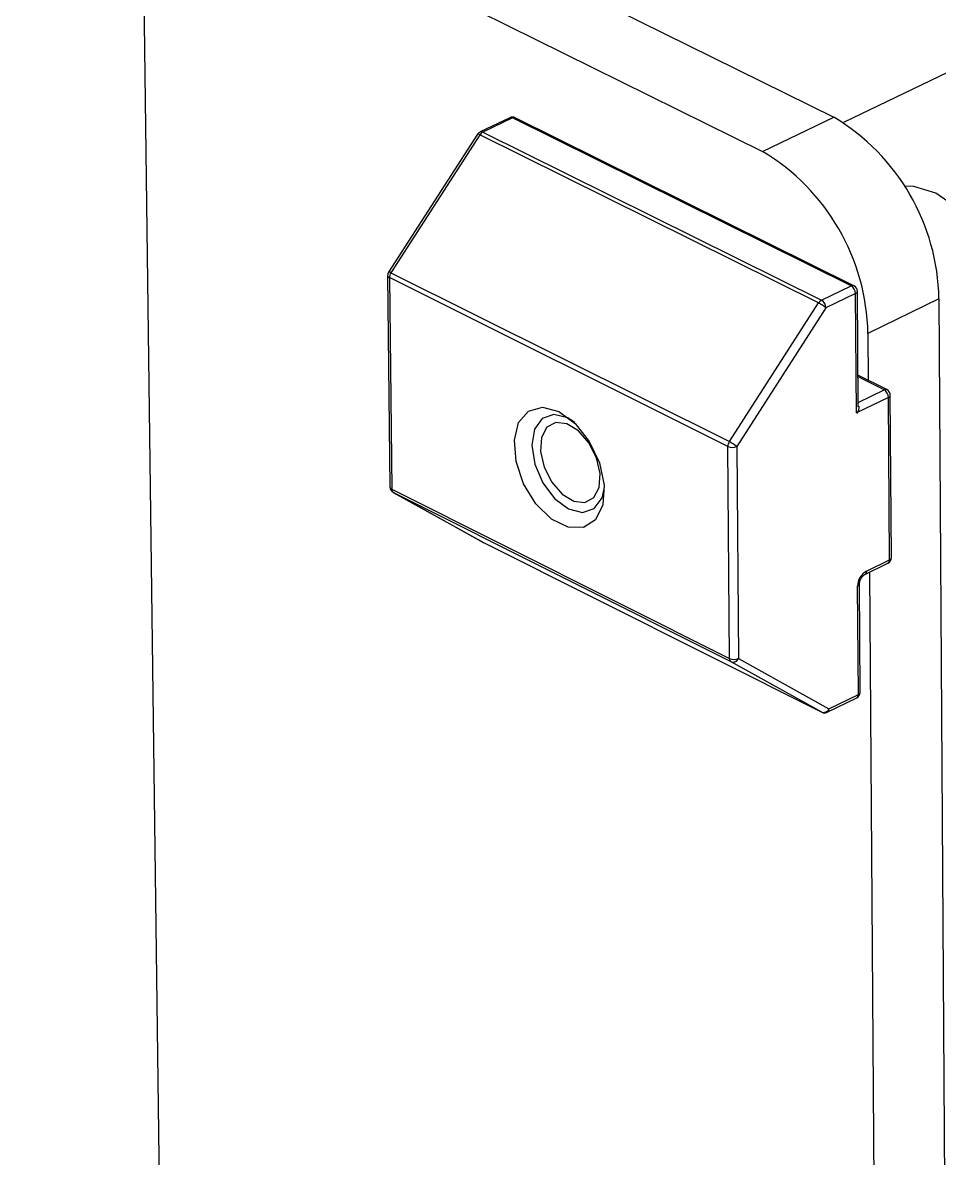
# Model space of a CAD drawing. Header units: millimetres. Extents: x 0 to 279, y 0 to 216.
# Drawn here: x 66.58 to 74.49, y 76.99 to 86.79 of the extents above; entities that cross this region are included whole.
import ezdxf

# ---------------------------------------------------------------- set-up
doc = ezdxf.new("R2010")
doc.units = ezdxf.units.MM

msp = doc.modelspace()

# ---------------------------------------------------------------- linework, layer by layer
at = {"color": 7, "linetype": 'Continuous', "lineweight": 25}
for p, q in [((66.5844, 88.8383), (72.9704, 85.6797)), ((68.7767, 88.3496), (73.584, 85.9761)), ((67.9334, 63.9698), (67.6302, 87.2122)), ((70.7874, 85.9715), (70.5324, 85.8488)), ((70.8102, 85.9699), (70.5552, 85.8473)), ((73.7338, 84.5204), (70.8102, 85.9699)), ((73.7581, 84.5217), (70.8344, 85.9712)), ((72.9704, 85.6797), (73.584, 85.9761)), ((70.5106, 85.8296), (69.7423, 84.6391)), ((70.5552, 85.8473), (73.4788, 84.3967)), ((70.5301, 85.8237), (69.7618, 84.6332)), ((73.4537, 84.373), (70.5301, 85.8237)), ((69.7338, 84.6095), (69.7539, 82.7862)), ((72.6699, 83.1348), (69.7489, 84.5915)), ((69.7489, 84.5915), (69.7689, 82.7681)), ((69.7618, 84.6332), (72.683, 83.1768)), ((73.4788, 84.3967), (73.7338, 84.5204)), ((73.7718, 84.4549), (73.5168, 84.3311)), ((73.7791, 83.4241), (73.7718, 84.4549)), ((73.795, 83.4767), (73.788, 84.4739)), ((72.683, 83.1768), (73.4537, 84.373)), ((74.492, 84.4088), (73.8791, 84.1109)), ((74.492, 84.4088), (74.6403, 61.0368)), ((73.5168, 84.3311), (72.7461, 83.1348)), ((73.8791, 84.1109), (73.8819, 83.705)), ((74.0419, 83.6255), (73.7931, 83.7492)), ((74.0812, 82.176), (74.0717, 83.5778)), ((74.0556, 83.5587), (73.7791, 83.4241)), ((74.0651, 82.1569), (74.0556, 83.5587)), ((72.6848, 81.3061), (72.6699, 83.1348)), ((72.7461, 83.1348), (72.7609, 81.3061)), ((69.7689, 82.7681), (72.6848, 81.3061)), ((69.7814, 82.74), (70.5649, 82.3044)), ((69.7814, 82.74), (69.7826, 82.7393)), ((72.6984, 81.2772), (69.7826, 82.7393)), ((69.7826, 82.7393), (70.5661, 82.3038)), ((70.5661, 82.3038), (73.4797, 80.8426)), ((70.5669, 82.3033), (73.4805, 80.8422)), ((73.8517, 82.0299), (74.0511, 82.1274)), ((73.8657, 82.0594), (74.0651, 82.1569)), ((73.8934, 82.0503), (74.0346, 61.7328)), ((73.7962, 80.996), (73.7896, 81.9285)), ((73.8123, 81.0152), (73.8057, 81.9476)), ((73.4797, 80.8426), (72.6984, 81.2772)), ((72.7609, 81.3061), (73.5421, 80.8713)), ((73.5282, 80.842), (73.7823, 80.9666)), ((73.5421, 80.8713), (73.7962, 80.996)), ((73.4797, 80.8426), (73.4805, 80.8422))]:
    msp.add_line(p, q, dxfattribs=at)
at = {"color": 8, "linetype": 'Continuous', "lineweight": 25}
for p, q in [((77.9483, 87.9973), (73.6685, 85.9294)), ((74.0177, 83.6242), (73.7932, 83.7358)), ((73.7947, 83.5157), (74.0177, 83.6242)), ((70.5649, 82.3044), (70.5661, 82.3038)), ((70.5669, 82.3033), (70.5661, 82.3038))]:
    msp.add_line(p, q, dxfattribs=at)
at = {"color": 7, "linetype": 'Continuous', "lineweight": 25, "flags": 128}
for points in [[(74.8625, 83.7129), (74.8978, 83.7328), (75.0161, 83.857), (75.0854, 84.0411), (75.0995, 84.2687), (75.0571, 84.5197), (74.9621, 84.7716), (74.8227, 85.0019), (74.6515, 85.1902), (74.4638, 85.3197), (74.2762, 85.3788), (74.1916, 85.3805)], [(71.2103, 83.437), (71.3513, 83.3339), (71.4739, 83.179), (71.5615, 82.9933), (71.6022, 82.8019), (71.5907, 82.6306), (71.5283, 82.5027), (71.4237, 82.4354), (71.291, 82.4377), (71.1481, 82.5093), (71.0142, 82.6404), (70.9075, 82.8135), (70.8422, 83.005), (70.8273, 83.1893), (70.8646, 83.3415), (70.9494, 83.441), (71.07, 83.4744), (71.2103, 83.437)], [(71.3489, 83.3432), (71.2882, 83.3809), (71.1682, 83.411), (71.0671, 83.3769), (71.0002, 83.2835), (70.9778, 83.1453), (71.0032, 82.9833), (71.0725, 82.822), (71.1752, 82.686), (71.2957, 82.596), (71.4157, 82.5657), (71.5169, 82.5997), (71.5839, 82.6929), (71.6029, 82.7699)], [(71.5133, 82.694), (71.5592, 82.7819), (71.5672, 82.9027), (71.5361, 83.038), (71.4706, 83.167), (71.3808, 83.2702), (71.2802, 83.3318), (71.1843, 83.3424), (71.1076, 83.3005), (71.0619, 83.2125), (71.0539, 83.0917), (71.085, 82.9566), (71.1504, 82.8277), (71.2402, 82.7246), (71.3407, 82.663), (71.4366, 82.6522), (71.5133, 82.694)]]:
    msp.add_lwpolyline(points, dxfattribs=at)
at = {"color": 7, "linetype": 'Continuous', "lineweight": 25}
for centre, radius, start, end in [((70.8106, 85.9232), 0.0536, 63.62692, 115.68872), ((72.6272, 84.3751), 1.8652, 1.03524, 59.13679), ((70.5557, 85.8005), 0.0536, 115.69088, 147.16234), ((70.5853, 85.79), 0.0647, 117.77248, 148.58159), ((72.0102, 84.076), 1.8692, 1.07064, 59.09075), ((69.7874, 84.6101), 0.0536, 147.16307, 180.63173), ((69.8267, 84.5902), 0.0778, 146.48046, 179.10756), ((73.6937, 84.4534), 0.0782, 1.08497, 59.07767), ((73.7341, 84.4735), 0.0538, 0.40464, 63.63009), ((73.5094, 84.339), 0.0653, 117.98279, 148.63228), ((73.3098, 84.088), 0.3192, 49.57872, 63.20782), ((73.4386, 84.3296), 0.0782, 1.09969, 59.05852), ((73.9775, 83.5572), 0.0781, 1.09974, 59.05971), ((74.018, 83.5774), 0.0537, 0.38889, 63.57815), ((72.7486, 83.1334), 0.0787, 146.52195, 178.93709), ((72.708, 83.2222), 0.0953, 246.442, 293.558), ((72.536, 82.8869), 0.325, 49.71391, 63.10563), ((69.8074, 82.7867), 0.0535, 180.63421, 240.93276), ((69.8006, 82.7655), 0.0318, 175.40634, 235.48313), ((70.5908, 82.3511), 0.0534, 240.93001, 243.3668), ((74.0275, 82.1756), 0.0537, 296.05945, 0.38772), ((73.9427, 81.927), 0.1531, 120.20759, 179.45556), ((72.7165, 81.3034), 0.0318, 175.15485, 235.34323), ((72.7229, 81.3927), 0.0946, 246.31802, 293.68198), ((72.7145, 81.3245), 0.0499, 251.25072, 338.28333), ((73.7587, 81.0148), 0.0536, 296.12885, 0.4029), ((73.4958, 80.8898), 0.0498, 251.20683, 338.26196), ((73.5046, 80.8902), 0.0537, 243.36628, 296.12881)]:
    msp.add_arc(centre, radius, start, end, dxfattribs=at)
at = {"color": 8, "linetype": 'Continuous', "lineweight": 25}
for centre, radius, start, end in [((70.7973, 85.9482), 0.0253, 59.32561, 113.01103), ((70.8235, 85.9464), 0.027, 66.22514, 119.64857), ((70.5128, 85.8013), 0.0283, 52.32698, 94.42602), ((70.5423, 85.8255), 0.0253, 59.30066, 113.00513), ((69.7562, 84.6129), 0.0227, 188.76549, 251.11029), ((69.7443, 84.6105), 0.0287, 52.33557, 93.88491), ((73.7472, 84.4971), 0.0269, 66.29157, 119.92647), ((73.7657, 84.4764), 0.0224, 285.72049, 353.59839), ((74.0311, 83.601), 0.0268, 66.27509, 120.02343), ((74.0495, 83.5803), 0.0224, 285.84092, 353.64478), ((69.7764, 82.7896), 0.0228, 188.65491, 250.91509), ((74.0353, 82.1529), 0.03, 301.71297, 7.52758), ((74.0589, 82.1784), 0.0224, 286.00966, 353.71609), ((73.8357, 82.0555), 0.0302, 303.01776, 7.41248), ((73.7834, 81.9501), 0.0224, 285.99909, 353.90099), ((73.7657, 80.9925), 0.0307, 302.74916, 6.582), ((73.7899, 81.0176), 0.0225, 286.13659, 353.7745), ((73.5116, 80.8678), 0.0307, 302.76173, 6.60497)]:
    msp.add_arc(centre, radius, start, end, dxfattribs=at)
at = {"color": 7, "linetype": 'Continuous', "lineweight": 25}
msp.add_ellipse((73.7415, 83.4428), major_axis=(0.0464, 0.075), ratio=0.558745, start_param=4.763901, end_param=5.567477, dxfattribs=at)
msp.add_open_spline([(73.8057, 81.9476), (73.806, 81.9525), (73.8065, 81.9623), (73.8121, 81.9812), (73.8214, 82), (73.8331, 82.0157), (73.8443, 82.0258), (73.8494, 82.0286), (73.8517, 82.0299)], degree=3, knots=[0, 0, 0, 0, 0.167599, 0.340088, 0.523251, 0.709609, 0.871012, 1, 1, 1, 1], dxfattribs=at)

doc.saveas('drawing.dxf')
